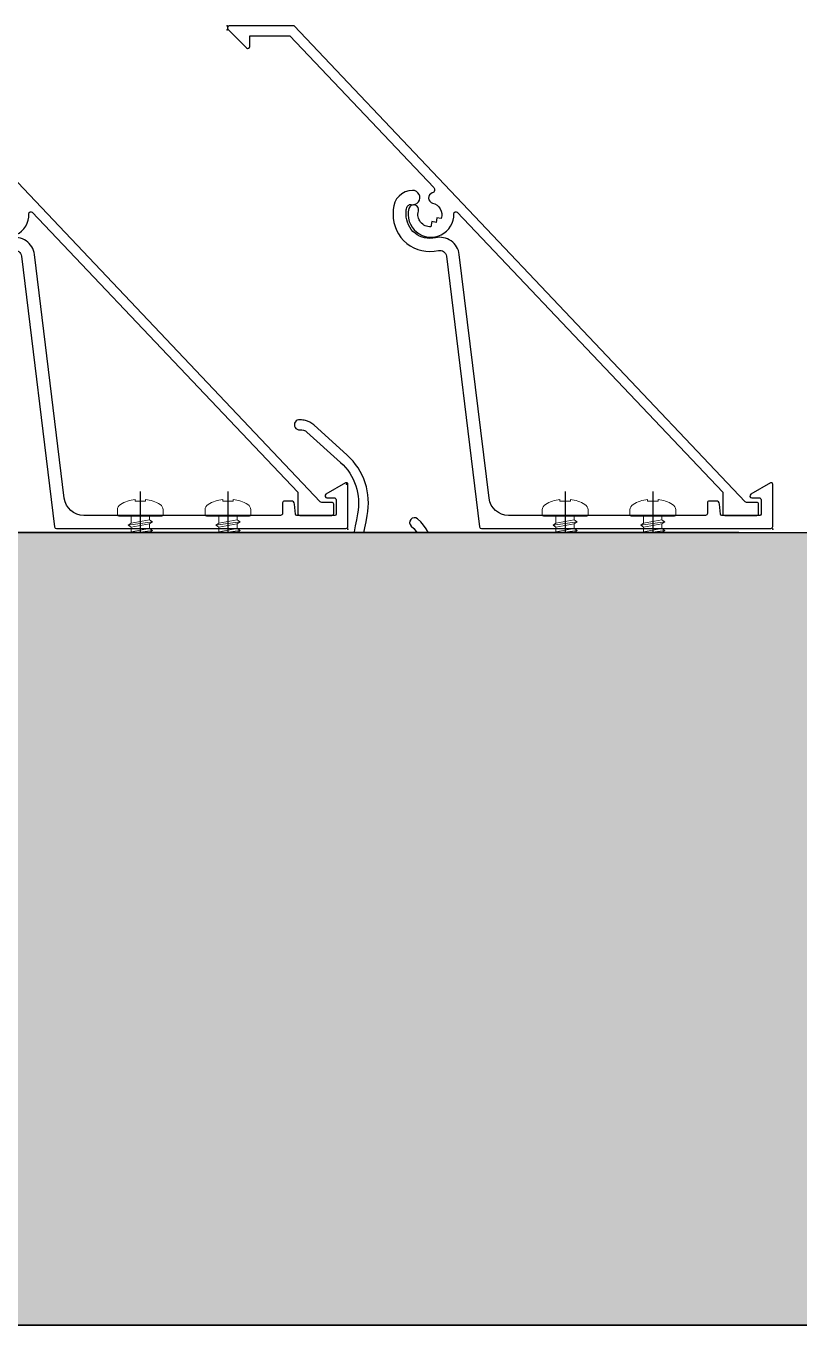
# Model space of a CAD drawing. Header units: millimetres. Extents: x 2519235 to 7246330, y 25937 to 201821.
# Drawn here: x 2751769.9 to 2751888.2, y 118708.9 to 118907.7 of the extents above; entities that cross this region are included whole.
import ezdxf
from ezdxf.enums import TextEntityAlignment as Align

# ---------------------------------------------------------------- set-up
doc = ezdxf.new("R2010")
doc.units = ezdxf.units.MM
doc.set_wipeout_variables(frame=1)
doc.linetypes.add('CENTER', pattern=[50.800000000000004, 31.75, -6.35, 6.35, -6.35])
doc.linetypes.add('TA_GL_005.00000', pattern=[13.75, 5, -1.25, 1.25, -1.25, 5])
for name, color, linetype in [('000 - 0_SYM_DWG_GRID-BUBBLE_MAIN_COLOR_1', 7, 'Continuous'), ('000 - 0_SYM_DWG_GRIDLINE_MAIN_COLOR_251', 7, 'Continuous'), ('010 - ASPG_ACCESSORIES_MAIN_COLOR_1', 7, 'Continuous'), ('010 - ASPG_EXTR_DEF_SUB', 7, 'Continuous'), ('010 - ASPG_EXTR_MAIN_COLOR_2', 7, 'Continuous'), ('010 - ASPG_FASTERN_DEF_SUB', 7, 'Continuous'), ('010 - ASPG_FLASHING_HATCH_', 7, 'Continuous'), ('010 - ASPG_FLASHING_MAIN_COLOR_2', 7, 'Continuous'), ('010 - ASPG_FLASHING_MAIN_COLOR_4', 7, 'Continuous'), ('010 - ASPG_FLASHING_WIPEOUT_', 7, 'Continuous'), ('010 - ASPG_FRAMING_CUT_COLOR_4', 7, 'Continuous'), ('010 - ASPG_FRAMING_DEF_SUB', 7, 'Continuous'), ('010 - ASPG_FRAMING_HATCH_', 7, 'Continuous'), ('010 - ASPG_FRAMING_MAIN_COLOR_2', 7, 'Continuous'), ('010 - ASPG_FRAMING_SUB_COLOR_2', 7, 'Continuous'), ('010 - ASPG_FRAMING_WIPEOUT_', 7, 'Continuous'), ('BOLT & SCREW', 7, 'Continuous'), ('Center Line', 7, 'CENTER'), ('Xref-PLAN-106.940$0$_PP-Dim', 7, 'Continuous')]:
    doc.layers.add(name, color=color, linetype=linetype)
doc.layers.add('12-GRID', color=7, linetype='CENTER', lineweight=13)
doc.layers.add('SCREW', color=7, linetype='Continuous', lineweight=5)
doc.styles.add('Arial', font='arial.ttf', dxfattribs={"height": 299.9999999999997})
doc.styles.add('TA', font='', dxfattribs={"height": 4.5})
doc.styles.get('TA').set_extended_font_data('Cordia New')
pattern_1 = [(270, (1257419.243240032, -520041.6224064054), (0.6549599250656583, -1.134423872092541), [0.7562825813950264, -1.512565162790053]), (29.99999999999978, (1257419.243240032, -520041.6224064054), (0.6549599293588203, 1.134423869613882), [0.7562825813950259, -1.512565162790052]), (329.9999999999998, (1257419.243240032, -520041.6224064054), (1.309919854424478, -2.478657937293614e-09), [-1.512565162790051, 0.7562825813950254])]
pattern_2 = [(314.9999999999999, (1257419.492862033, -520021.6224064054), (1.336931354494228, 1.336931354494224), []), (44.99999999999984, (1257419.492862033, -520021.6224064054), (-1.336931354494223, 1.336931354494228), [])]
pattern_3 = [(270, (1257419.442484036, -520043.9224064054), (0.6549599250656583, -1.134423872092541), [0.7562825813950264, -1.512565162790053]), (29.99999999999978, (1257419.442484036, -520043.9224064054), (0.6549599293588203, 1.134423869613882), [0.7562825813950259, -1.512565162790052]), (329.9999999999998, (1257419.442484036, -520043.9224064054), (1.309919854424478, -2.478657937293614e-09), [-1.512565162790051, 0.7562825813950254])]
pattern_4 = [(314.9999999999999, (1257419.192862035, -520023.9224064054), (1.336931354494228, 1.336931354494224), []), (44.99999999999984, (1257419.192862035, -520023.9224064054), (-1.336931354494223, 1.336931354494228), [])]

# ---------------------------------------------------------------- blocks, each defined once
blk = doc.blocks.new('Xref-PLAN-106.940')
at = {"layer": 'Xref-PLAN-106.940$0$_PP-Dim', "color": 7}
for p, q in [((148619.3374636862, 23258.39665348398), (153169.1805612047, 23258.39665348398)), ((148619.3374636862, 22958.39665348398), (153169.1805612047, 22958.39665348398))]:
    blk.add_line(p, q, dxfattribs=at)
blk = doc.blocks.new('*U1098')
at = {"layer": '000 - 0_SYM_DWG_GRIDLINE_MAIN_COLOR_251', "color": 7, "linetype": 'ByBlock', "ltscale": 5}
blk.add_line((1.99999999999271, 0), (-865.9999999999948, 1.209458072101898e-13), dxfattribs=at)
at = {"color": 7, "style": 'TA', "flags": 1}
blk.add_attdef('LOCATION', (5.999999999999999, -6.000000000000001), '', height=4.5, rotation=270, dxfattribs=at)
at = {"layer": '000 - 0_SYM_DWG_GRID-BUBBLE_MAIN_COLOR_1', "color": 7, "style": 'Arial'}
blk.add_attdef('GRID-HEAD', text='', height=4, rotation=179.9999999999665, dxfattribs=at).set_placement((21.99999998541249, 0), align=Align.MIDDLE_CENTER)
blk = doc.blocks.new('W-1-PP17-ENT1_REV02_20260415-161303_PP17_ENT1_MAIN_DIMS_PL')
at = {"layer": '000 - 0_SYM_DWG_GRIDLINE_MAIN_COLOR_251', "color": 7, "linetype": 'TA_GL_005.00000', "xscale": 50, "yscale": 50, "zscale": 50, "rotation": 180}
blk.add_blockref('*U1098', (-18300, -2.91038304567337e-11), dxfattribs=at)
blk = doc.blocks.new('A$C6d15e31b')
at = {"color": 7}
for name, p in [('W-1-PP17-ENT1_REV02_20260415-161303_PP17_ENT1_MAIN_DIMS_PL', (0, 0)), ('Xref-PLAN-106.940', (-135619.3374636862, -23258.39544955263))]:
    blk.add_blockref(name, p, dxfattribs=at)
blk = doc.blocks.new('*U2949')
at = {"layer": '010 - ASPG_FRAMING_HATCH_', "transparency": 33554585}
h = blk.add_hatch(dxfattribs=at)
h.set_pattern_fill('ANSI32', scale=0.25)
h.set_pattern_definition([(45, (0, 0), (-1.683798022700467, 1.683798022700467), []), (45, (1.1225325, 0), (-1.683798022700467, 1.683798022700467), [])])
edge = h.paths.add_edge_path()
edge.add_line((2.000000000009768, -50.0000000001819), (2.000000000009536, -75.00000000027285))
edge.add_line((2.000000000009536, -75.00000000027285), (-1.376676550535194e-14, -75.00000000027285))
edge.add_line((-1.377727649045784e-14, -75.00000000027285), (2.183725214694612e-13, -49.00000000020555))
edge.add_arc((0.9999999999907824, -49.00000000021976), 0.999999999990564, 89.99999999918577, 179.9999999991858, ccw=False)
edge.add_line((1.000000000004993, -48.00000000022919), (62.99999999987471, -48.00000000022955))
edge.add_arc((62.99999999988892, -47.00000000023898), 0.999999999990564, 269.9999999991858, 359.9999999991858)
edge.add_line((63.99999999987948, -47.00000000025319), (63.99999999987995, 47.00000000025248))
edge.add_arc((62.99999999988939, 47.00000000023827), 0.999999999990564, 8.142219984623432e-10, 90.00000000081424)
edge.add_line((62.99999999987518, 48.00000000022884), (1.000000000005464, 48.00000000022919))
edge.add_arc((0.9999999999912551, 49.00000000021976), 0.999999999990564, 180.0000000008142, 270.0000000008142, ccw=False)
edge.add_line((6.91122180303467e-13, 49.00000000020555), (9.232719782633861e-13, 75.00000000027285))
edge.add_line((9.232719782633861e-13, 75.00000000027285), (2.000000000010473, 75.00000000027285))
edge.add_line((2.000000000010473, 75.00000000027285), (2.000000000010241, 50.0000000001819))
edge.add_line((2.000000000010241, 50.0000000001819), (140.9999999998781, 50.00000000018107))
edge.add_line((140.9999999998781, 50.00000000018107), (140.9999999998781, 41.00000000016652))
edge.add_arc((139.9999999998876, 41.00000000018073), 0.999999999990564, 269.9999999991858, 359.9999999991858, ccw=False)
edge.add_line((139.9999999998734, 40.00000000019017), (131.999999999892, 40.00000000019029))
edge.add_arc((131.9999999998778, 41.00000000018085), 0.999999999990564, 180.0000000008142, 270.0000000008142, ccw=False)
edge.add_line((130.9999999998872, 41.00000000016664), (130.9999999998872, 47.00000000025214))
edge.add_arc((129.9999999998967, 47.00000000023793), 0.999999999990564, 8.142219984623432e-10, 90.00000000081424)
edge.add_line((129.9999999998824, 48.00000000022849), (66.99999999989429, 48.00000000022884))
edge.add_arc((66.99999999988007, 47.00000000023827), 0.999999999990564, 89.99999999918577, 179.9999999991858)
edge.add_line((65.99999999988951, 47.00000000025248), (65.99999999988903, -47.00000000025319))
edge.add_arc((66.99999999987959, -47.00000000023898), 0.999999999990564, 180.0000000008142, 270.0000000008142)
edge.add_line((66.9999999998938, -48.00000000022955), (129.9999999998819, -48.0000000002299))
edge.add_arc((129.9999999998961, -47.00000000023933), 0.999999999990564, 269.9999999991858, 359.9999999991858)
edge.add_line((130.9999999998867, -47.00000000025354), (130.9999999998868, -41.00000000357866))
edge.add_arc((131.9999999998773, -41.00000000359287), 0.999999999990564, 89.99999999918577, 179.9999999991858, ccw=False)
edge.add_line((131.9999999998915, -40.0000000036023), (139.9999999998729, -40.00000000360242))
edge.add_arc((139.9999999998871, -41.00000000359299), 0.999999999990564, 8.14225131762214e-10, 90.00000000081423, ccw=False)
edge.add_line((140.9999999998777, -41.00000000357878), (140.9999999998776, -50.00000000632181))
edge.add_line((140.9999999998776, -50.00000000632181), (2.000000000009777, -50.0000000001819))
h.paths.add_polyline_path([(138.9999999998686, 48.00000000022837), (138.9999999998686, 42.00000000355348), (132.9999999998968, 42.0000000035536), (132.9999999998968, 48.00000000022849)], flags=16)
h.paths.add_polyline_path([(138.999999999868, -48.00000000023002), (138.9999999998681, -42.00000000355513), (132.9999999998963, -42.00000000355501), (132.9999999998962, -48.00000000023001)], flags=16)
at = {"layer": '010 - ASPG_FRAMING_HATCH_'}
h = blk.add_hatch(dxfattribs=at)
h.set_pattern_fill('ANSI37', scale=0.5954980955866349, angle=-90.00000000000001)
h.set_pattern_definition(pattern_2)
edge = h.paths.add_edge_path()
edge.add_ellipse((57.77220869647454, 55.00000000111321), major_axis=(-3.509070088518285e-14, -4.999999999272404), ratio=0.6444816938462435, start_angle=0, end_angle=180)
edge.add_line((57.77220869647455, 60.00000000018189), (61.99999999977764, 60.00000000018189))
edge.add_arc((61.99999999977037, 60.30000000023573), 0.3000000000538421, -89.99999999861039, -1.389609784768862e-09)
edge.add_line((62.29999999982421, 60.30000000022845), (62.29999999982421, 61.00000000018188))
edge.add_line((62.29999999982421, 61.00000000018188), (61.79999999982421, 61.50000000041472))
edge.add_line((61.79999999982421, 61.50000000041472), (62.29999999982421, 62.00000000018188))
edge.add_line((62.29999999982421, 62.00000000018188), (61.79999999982421, 62.50000000041472))
edge.add_line((61.79999999982421, 62.50000000041472), (62.29999999982421, 63.00000000018188))
edge.add_line((62.29999999982421, 63.00000000018188), (61.79999999982421, 63.50000000018188))
edge.add_line((61.79999999982421, 63.50000000018188), (62.29999999982421, 64.00000000018188))
edge.add_line((62.29999999982421, 64.00000000018188), (62.29999999982421, 65.00000000018188))
edge.add_line((62.29999999982421, 65.00000000018188), (63.29999999970779, 65.00000000018188))
edge.add_line((63.29999999970779, 65.00000000018188), (63.79999999970779, 65.50000000018188))
edge.add_line((63.79999999970779, 65.50000000018188), (64.2999999997078, 65.00000000018188))
edge.add_line((64.2999999997078, 65.00000000018188), (64.7999999997078, 65.50000000018188))
edge.add_line((64.7999999997078, 65.50000000018188), (65.2999999997078, 65.00000000018188))
edge.add_line((65.2999999997078, 65.00000000018188), (65.7999999997078, 65.50000000018188))
edge.add_line((65.7999999997078, 65.50000000018188), (66.29999999982421, 65.00000000018188))
edge.add_line((66.29999999982421, 65.00000000018188), (66.99999999977764, 65.00000000018188))
edge.add_arc((66.99999999974126, 65.30000000014842), 0.2999999999665306, -89.99999999305199, 1.528565674358258e-08)
edge.add_line((67.2999999997078, 65.30000000022845), (67.30017822586116, 60.00000000018188))
edge.add_arc((77.20009572393145, 55.00000000088038), 11.09091368921486, 153.2037265686182, 206.7962734313818)
edge.add_line((67.30017822586116, 50.00000000157887), (57.77220869647455, 50.00000000157887))
h = blk.add_hatch(dxfattribs=at)
h.set_pattern_fill('ANSI37', scale=0.5954980955866349, angle=-90.00000000000001)
h.set_pattern_definition(pattern_4)
edge = h.paths.add_edge_path()
edge.add_ellipse((11.52796953010241, 55.00000000111323), major_axis=(-3.510345640540481e-14, -4.999999999272404), ratio=0.6444816938462435, start_angle=180, end_angle=360, ccw=False)
edge.add_line((11.52796953010241, 60.00000000018191), (2.00000000074399, 60.00000000018191))
edge.add_arc((-7.899917497165894, 55.00000000111323), 11.09091368915029, -26.79627343179601, 26.796273430967574, ccw=False)
edge.add_line((2.000000000715794, 50.00000000157889), (11.52796953007421, 50.00000000157889))
h = blk.add_hatch(dxfattribs=at)
h.set_pattern_fill('HONEY', scale=0.238199238234654, angle=-90.00000000000001)
h.set_pattern_definition(pattern_3)
edge = h.paths.add_edge_path()
edge.add_ellipse((11.7775915319535, 55.00000000111977), major_axis=(-3.509070088518285e-14, -4.999999999272404), ratio=0.6444816938462435, start_angle=0, end_angle=360, ccw=False)
h = blk.add_hatch(dxfattribs=at)
h.set_pattern_fill('HONEY', scale=0.238199238234654, angle=-90.00000000000001)
h.set_pattern_definition(pattern_1)
edge = h.paths.add_edge_path()
edge.add_ellipse((57.52258669462346, 55.00000000111321), major_axis=(-3.509070088518285e-14, -4.999999999272404), ratio=0.6444816938462435, start_angle=0, end_angle=360)
h = blk.add_hatch(dxfattribs=at)
h.set_pattern_fill('ANSI37', scale=0.5954980955866349, angle=-90.00000000000001)
h.set_pattern_definition(pattern_4)
edge = h.paths.add_edge_path()
edge.add_ellipse((11.52796953010241, -55.00000000111394), major_axis=(-3.510345640540481e-14, 4.999999999272404), ratio=0.6444816938462435, start_angle=0, end_angle=180)
edge.add_line((11.52796953010241, -60.00000000018262), (2.00000000074399, -60.00000000018262))
edge.add_arc((-7.899917497165894, -55.00000000111394), 11.09091368915029, 333.2037265690324, 386.796273431796)
edge.add_line((2.000000000715794, -50.0000000015796), (11.52796953007421, -50.0000000015796))
h = blk.add_hatch(dxfattribs=at)
h.set_pattern_fill('HONEY', scale=0.238199238234654, angle=-90.00000000000001)
h.set_pattern_definition(pattern_3)
edge = h.paths.add_edge_path()
edge.add_ellipse((11.7775915319535, -55.00000000112048), major_axis=(-3.509070088518285e-14, 4.999999999272404), ratio=0.6444816938462435, start_angle=0, end_angle=360)
h = blk.add_hatch(dxfattribs=at)
h.set_pattern_fill('HONEY', scale=0.238199238234654, angle=-90.00000000000001)
h.set_pattern_definition(pattern_1)
edge = h.paths.add_edge_path()
edge.add_ellipse((57.52258669462346, -55.00000000111392), major_axis=(-3.509070088518285e-14, 4.999999999272404), ratio=0.6444816938462435, start_angle=0, end_angle=360, ccw=False)
h = blk.add_hatch(dxfattribs=at)
h.set_pattern_fill('ANSI37', scale=0.5954980955866349, angle=-90.00000000000001)
h.set_pattern_definition(pattern_2)
edge = h.paths.add_edge_path()
edge.add_ellipse((57.77220869647454, -55.00000000111392), major_axis=(-3.509070088518285e-14, 4.999999999272404), ratio=0.6444816938462435, start_angle=180, end_angle=360, ccw=False)
edge.add_line((57.77220869647455, -60.0000000001826), (61.99999999977764, -60.0000000001826))
edge.add_arc((61.99999999977037, -60.30000000023644), 0.3000000000538421, 360.0000000013896, 449.9999999986104, ccw=False)
edge.add_line((62.29999999982421, -60.30000000022916), (62.29999999982421, -61.0000000001826))
edge.add_line((62.29999999982421, -61.0000000001826), (61.79999999982421, -61.50000000041543))
edge.add_line((61.79999999982421, -61.50000000041543), (62.29999999982421, -62.0000000001826))
edge.add_line((62.29999999982421, -62.0000000001826), (61.79999999982421, -62.50000000041543))
edge.add_line((61.79999999982421, -62.50000000041543), (62.29999999982421, -63.0000000001826))
edge.add_line((62.29999999982421, -63.0000000001826), (61.79999999982421, -63.5000000001826))
edge.add_line((61.79999999982421, -63.5000000001826), (62.29999999982421, -64.0000000001826))
edge.add_line((62.29999999982421, -64.0000000001826), (62.29999999982421, -65.0000000001826))
edge.add_line((62.29999999982421, -65.0000000001826), (63.29999999970779, -65.0000000001826))
edge.add_line((63.29999999970779, -65.0000000001826), (63.79999999970779, -65.5000000001826))
edge.add_line((63.79999999970779, -65.5000000001826), (64.2999999997078, -65.0000000001826))
edge.add_line((64.2999999997078, -65.0000000001826), (64.7999999997078, -65.5000000001826))
edge.add_line((64.7999999997078, -65.5000000001826), (65.2999999997078, -65.0000000001826))
edge.add_line((65.2999999997078, -65.0000000001826), (65.7999999997078, -65.5000000001826))
edge.add_line((65.7999999997078, -65.5000000001826), (66.29999999982421, -65.0000000001826))
edge.add_line((66.29999999982421, -65.0000000001826), (66.99999999977764, -65.0000000001826))
edge.add_arc((66.99999999974126, -65.30000000014913), 0.2999999999665306, 359.99999998471435, 449.999999993052, ccw=False)
edge.add_line((67.2999999997078, -65.30000000022916), (67.30017822586116, -60.0000000001826))
edge.add_arc((77.20009572393145, -55.00000000088109), 11.09091368921486, 153.2037265686182, 206.7962734313818, ccw=False)
edge.add_line((67.30017822586116, -50.00000000157958), (57.77220869647455, -50.00000000157958))
at = {"layer": '010 - ASPG_FASTERN_DEF_SUB', "color": 7}
blk.add_point((0, 0), dxfattribs=at)
at = {"layer": '010 - ASPG_FRAMING_CUT_COLOR_4', "color": 7}
blk.add_lwpolyline([(2.000000000009768, -50.0000000001819), (2.000000000009536, -75.00000000027285), (-1.377727649045784e-14, -75.00000000027285), (2.183725214694612e-13, -49.00000000020555, -0.414213562373095), (1.000000000004993, -48.00000000022919), (62.99999999987471, -48.00000000022955, 0.414213562373095), (63.99999999987948, -47.00000000025319), (63.99999999987995, 47.00000000025248, 0.414213562373095), (62.99999999987518, 48.00000000022884), (1.000000000005466, 48.00000000022919, -0.414213562373095), (6.91122180303467e-13, 49.00000000020555), (9.232719782633861e-13, 75.00000000027285), (2.000000000010473, 75.00000000027285), (2.000000000010241, 50.0000000001819), (140.9999999998781, 50.00000000018107), (140.9999999998781, 41.00000000016652, -0.414213562373095), (139.9999999998734, 40.00000000019017), (131.999999999892, 40.00000000019029, -0.414213562373095), (130.9999999998872, 41.00000000016664), (130.9999999998872, 47.00000000025214, 0.414213562373095), (129.9999999998824, 48.00000000022849), (66.99999999989429, 48.00000000022884, 0.414213562373095), (65.99999999988951, 47.00000000025248), (65.99999999988903, -47.00000000025319, 0.414213562373095), (66.9999999998938, -48.00000000022955), (129.9999999998819, -48.0000000002299, 0.414213562373095), (130.9999999998867, -47.00000000025354), (130.9999999998868, -41.00000000357866, -0.414213562373095), (131.9999999998915, -40.0000000036023), (139.9999999998729, -40.00000000360242, -0.414213562373095), (140.9999999998777, -41.00000000357878), (140.9999999998776, -50.00000000632181)], format="xyb", close=True, dxfattribs=at)
for points in [[(138.9999999998686, 48.00000000022837), (138.9999999998686, 42.00000000355348), (132.9999999998968, 42.0000000035536), (132.9999999998968, 48.00000000022849)], [(138.999999999868, -48.00000000023002), (138.9999999998681, -42.00000000355513), (132.9999999998963, -42.00000000355501), (132.9999999998962, -48.00000000023001)]]:
    blk.add_lwpolyline(points, close=True, dxfattribs=at)
at = {"layer": '010 - ASPG_FRAMING_DEF_SUB', "color": 7, "transparency": 33554508}
blk.add_line((136.4999999998283, 2.131628207280301e-14), (-4.500000000049795, 2.131628207280301e-14), dxfattribs=at)
at = {"layer": '010 - ASPG_FRAMING_DEF_SUB', "color": 7, "transparency": 33554457}
for points in [[(54.30017822586116, 50.00000000157887), (67.30017822586116, 50.00000000157887), (67.30017822586116, 65.50000000018188), (54.30017822586116, 65.50000000018188)], [(2.000000000715794, 50.00000000157889), (15.00000000071579, 50.00000000158543), (15.00000000071579, 60.00000000039217), (2.000000000715794, 60.00000000038563)], [(2.000000000715794, -50.0000000015796), (15.00000000071579, -50.00000000158614), (15.00000000071579, -60.00000000039288), (2.000000000715794, -60.00000000038634)], [(54.30017822586116, -50.00000000157958), (67.30017822586116, -50.00000000157958), (67.30017822586116, -65.5000000001826), (54.30017822586116, -65.5000000001826)]]:
    blk.add_lwpolyline(points, close=True, dxfattribs=at)
at = {"layer": '010 - ASPG_FRAMING_SUB_COLOR_2', "color": 7}
for points in [[(57.52258669462346, 50.00000000157888), (67.30017822586116, 50.00000000157887, -0.2381992382621886), (67.30017822586116, 60.00000000018188), (67.2999999997078, 65.30000000022845, -0.4142135624157165), (66.99999999977764, 65.00000000018188), (66.29999999982421, 65.00000000018188), (65.7999999997078, 65.50000000018188), (65.2999999997078, 65.00000000018188), (64.7999999997078, 65.50000000018188), (64.2999999997078, 65.00000000018188), (63.79999999970779, 65.50000000018188), (63.29999999970779, 65.00000000018188), (62.29999999982421, 65.00000000018188), (62.29999999982421, 64.00000000018188), (61.79999999982421, 63.50000000018188), (62.29999999982421, 63.00000000018188), (61.79999999982421, 62.50000000041472), (62.29999999982421, 62.00000000018188), (61.79999999982421, 61.50000000041472), (62.29999999982421, 61.00000000018188), (62.29999999982421, 60.30000000022845, -0.414213562358888), (61.99999999977764, 60.00000000018188), (57.52258669462346, 60.00000000018189)], [(11.77759153183708, 50.00000000158543), (2.000000000715794, 50.00000000157889, 0.2381992382621886), (2.000000000715796, 60.00000000018191), (11.77759153183708, 60.00000000018844)], [(11.77759153183708, -50.00000000158614), (2.000000000715794, -50.0000000015796, -0.2381992382621886), (2.000000000715796, -60.00000000018262), (11.77759153183708, -60.00000000018915)], [(57.52258669462346, -50.00000000157959), (67.30017822586116, -50.00000000157958, 0.2381992382621886), (67.30017822586116, -60.0000000001826), (67.2999999997078, -65.30000000022916, 0.4142135624157165), (66.99999999977764, -65.0000000001826), (66.29999999982421, -65.0000000001826), (65.7999999997078, -65.5000000001826), (65.2999999997078, -65.0000000001826), (64.7999999997078, -65.5000000001826), (64.2999999997078, -65.0000000001826), (63.79999999970779, -65.5000000001826), (63.29999999970779, -65.0000000001826), (62.29999999982421, -65.0000000001826), (62.29999999982421, -64.0000000001826), (61.79999999982421, -63.5000000001826), (62.29999999982421, -63.0000000001826), (61.79999999982421, -62.50000000041543), (62.29999999982421, -62.0000000001826), (61.79999999982421, -61.50000000041543), (62.29999999982421, -61.0000000001826), (62.29999999982421, -60.30000000022916, 0.414213562358888), (61.99999999977764, -60.0000000001826), (57.52258669462346, -60.0000000001826)]]:
    blk.add_lwpolyline(points, format="xyb", dxfattribs=at)
at = {"layer": '010 - ASPG_FRAMING_SUB_COLOR_2', "color": 7, "extrusion": (0, 0, -1)}
for centre, major_axis in [((11.7775915319535, 55.00000000111977), (-3.509070088518285e-14, -4.999999999272404)), ((57.52258669462346, -55.00000000111392), (-3.509070088518285e-14, 4.999999999272404))]:
    blk.add_ellipse(centre, major_axis=major_axis, ratio=0.6444816938462435, dxfattribs=at)
at = {"layer": '010 - ASPG_FRAMING_SUB_COLOR_2', "color": 7}
for centre, major_axis in [((57.52258669462346, 55.00000000111321), (-3.509070088518285e-14, -4.999999999272404)), ((11.7775915319535, -55.00000000112048), (-3.509070088518285e-14, 4.999999999272404))]:
    blk.add_ellipse(centre, major_axis=major_axis, ratio=0.6444816938462435, dxfattribs=at)
blk = doc.blocks.new('*U2115')
at = {"color": 7, "transparency": 33554559, "xscale": -1, "rotation": 270}
blk.add_blockref('*U2949', (0, 0), dxfattribs=at)
blk = doc.blocks.new('*U2952')
at = {"layer": '12-GRID', "color": 7, "linetype": 'CENTER'}
for p, q in [((5.684341886080801e-14, -6.200000000000029), (5.684341886080801e-14, 2.200000000000029)), ((-4.199999999999973, -2), (4.200000000000085, -2))]:
    blk.add_line(p, q, dxfattribs=at)
at = {"layer": 'BOLT & SCREW', "color": 7}
for p, q in [((-0.553537628269381, -1.771128018217196), (-1.767499999999847, -1.558125000000442)), ((-0.4577439635652332, -1.771128018217196), (-0.8837500000000146, -1.558125000000442)), ((-0.2288719817826677, -1.446462371730204), (-0.4418749999998197, -0.2325000000002947)), ((-0.2288719817826677, -1.542256036434869), (-0.4418749999998197, -1.116250000000048)), ((0.2288719817822642, -1.446462371730562), (0.4418749999996946, -0.2324999999999764)), ((0.2288719817822642, -1.542256036434869), (0.4418749999996946, -1.116250000000048)), ((0.4577439635647103, -1.771128018217196), (0.8837499999994917, -1.558125000000442)), ((0.5535376282692559, -1.771128018217196), (1.767500000000001, -1.558125000000124)), ((-0.553537628269381, -2.228871981782805), (-1.767500000000483, -2.441875000000354)), ((-0.4577439635652332, -2.228871981782805), (-0.8837500000000146, -2.441875000000354)), ((-0.2288719817826677, -2.457743963565131), (-0.4418749999998197, -2.883750000000271)), ((-0.2288719817821107, -2.553537628269438), (-0.4418749999998197, -3.767500000000023)), ((0.4418749999996946, -2.883750000000271), (0.2288719817829008, -2.457743963565131)), ((0.2288719817829008, -2.553537628269438), (0.4418749999999732, -3.767500000000023)), ((0.4577439635647103, -2.228871981782805), (0.8837500000001283, -2.441874999999877)), ((0.5535376282692559, -2.228871981782805), (1.767500000000001, -2.441874999999877))]:
    blk.add_line(p, q, dxfattribs=at)
for points in [[(-1.767500000000006, -1.558125000000442), (-0.8837500000001342, -1.558125000000442, 0.4142135623730394), (-0.4418749999998197, -1.116250000000048), (-0.4418749999998197, -0.2325000000002947), (0.4418749999996946, -0.2324999999999764), (0.4418749999996946, -1.116250000000048, 0.4142135623731505), (0.8837500000000089, -1.558125000000442), (1.76750000000012, -1.558125000000124), (1.76750000000012, -2.441874999999877), (0.8837500000000089, -2.441874999999877, 0.414213562373095), (0.4418749999996946, -2.883750000000271), (0.4418749999999732, -3.767500000000023), (-0.4418749999998197, -3.767500000000023), (-0.4418749999998197, -2.883750000000271, 0.4142135623730397), (-0.8837500000001342, -2.441875000000354), (-1.767500000000483, -2.441875000000354)], [(0.2288719817829008, -2.457743963565131, -0.414213562373095), (0.4577439635645909, -2.228871981782805), (0.5535376282692559, -2.228871981782805), (0.5535376282692559, -1.771128018217196), (0.4577439635645909, -1.771128018217196, -0.4142135623730951), (0.228871981782105, -1.542256036434869), (0.228871981782105, -1.446462371730562), (-0.2288719817826677, -1.446462371730204), (-0.2288719817826677, -1.542256036434869, -0.4142135623730951), (-0.4577439635649944, -1.771128018217196), (-0.553537628269381, -1.771128018217196), (-0.553537628269381, -2.228871981782805), (-0.4577439635649944, -2.228871981782805, -0.4142135623730951), (-0.2288719817826677, -2.457743963565131), (-0.2288719817822698, -2.553537628269438), (0.2288719817829008, -2.553537628269438)]]:
    blk.add_lwpolyline(points, format="xyb", close=True, dxfattribs=at)
blk.add_circle((5.684341886080801e-14, -2), 3.5, dxfattribs=at)
blk = doc.blocks.new('000_ASPG_TYP_FILES_20260218-010703_FRAME_EXTR_')
at = {"layer": '010 - ASPG_FRAMING_HATCH_'}
h = blk.add_hatch(dxfattribs=at)
h.set_pattern_fill('ANSI32', scale=0.1, angle=180)
h.set_pattern_definition([(225, (0, 0), (0.6735192090801866, -0.6735192090801868), []), (225, (-0.4490130000000001, 5.498823332255506e-17), (0.6735192090801866, -0.6735192090801868), [])])
edge = h.paths.add_edge_path()
edge.add_line((1.999999996740371, 15.99999999965075), (1.999999996740371, 1.999999999941792))
edge.add_line((1.999999996740371, 1.999999999941792), (39.69999999750871, 1.999999999941792))
edge.add_arc((39.69999999730499, 1.700000000040752), 0.2999999999010399, -3.891028654834372e-08, 89.99999996109239, ccw=False)
edge.add_line((39.99999999720603, 1.699999999837019), (39.99999999720603, 0.2999999996973202))
edge.add_arc((39.69999999750872, 0.2999999996973131), 0.2999999996973131, -90.00000000000142, 1.4210854715202004e-12, ccw=False)
edge.add_line((39.69999999750871, 0), (0.2999999996973202, 0))
edge.add_arc((0.2999999996973273, 0.2999999996973273), 0.2999999996973273, 180.0000000000013, 269.99999999999864, ccw=False)
edge.add_line((0, 0.2999999996973202), (0, 17.69999999989523))
edge.add_arc((0.2999999999301508, 17.70000000012806), 0.2999999999301508, 90.00000004446741, 180.0000000444674, ccw=False)
edge.add_line((0.2999999996973202, 18.00000000005821), (22.5570233851904, 18.00000000005821))
edge.add_arc((22.5570233856712, 18.50000000026317), 0.5000000002049632, 269.9999999449049, 380.2095453190142)
edge.add_arc((26.1699999981368, 19.82999999686102), 3.349999998908497, 182.0637942974167, 200.2095453254992, ccw=False)
edge.add_arc((23.58168000320438, 19.73672835517209), 0.7599999998138507, 2.0637943418387863, 182.0637943418388, ccw=False)
edge.add_arc((26.16999999910358, 19.82999999939922), 1.830000000338361, 182.0637943388468, 447.9362056470717)
edge.add_arc((26.263271644013, 22.41831999551505), 0.7600000000549151, 87.93620564125177, 267.9362056412518, ccw=False)
edge.add_arc((26.16999999863267, 19.8300000075356), 3.349999992334041, 69.79045460402187, 87.9362056313708, ccw=False)
edge.add_arc((27.49999999788272, 23.44297661244421), 0.5000000006038865, 249.7904545688332, 359.9999999442181)
edge.add_line((27.9999999984866, 23.44297661195742), (27.9999999984866, 26.67999999993481))
edge.add_line((27.9999999984866, 26.67999999993481), (28.49999999674037, 27.17999999958556))
edge.add_line((28.49999999674037, 27.17999999958556), (27.9999999984866, 27.67999999970198))
edge.add_line((27.9999999984866, 27.67999999970198), (27.9999999984866, 38.61999999982072))
edge.add_line((27.9999999984866, 38.61999999982072), (28.49999999674037, 39.11999999993714))
edge.add_line((28.49999999674037, 39.11999999993714), (27.9999999984866, 39.62000000005355))
edge.add_line((27.9999999984866, 39.62000000005355), (27.9999999984866, 42.85702338756528))
edge.add_arc((27.49999999787862, 42.85702338707262), 0.5000000006079759, 5.645408219420843e-08, 110.2095454304945)
edge.add_arc((26.16999999884449, 46.46999999186602), 3.349999992147246, 272.0637943651193, 290.20954539329375, ccw=False)
edge.add_arc((26.263271644013, 43.88168000403675), 0.7600000000258301, 92.06379435882718, 272.0637943588272, ccw=False)
edge.add_arc((26.16999999910502, 46.47000000012492), 1.830000000339747, 272.0637943528818, 537.9362056611998)
edge.add_arc((23.58168000320438, 46.56327164435061), 0.7599999998138507, 177.9362056581612, 357.9362056581612, ccw=False)
edge.add_arc((26.16999999825318, 46.47000000263876), 3.349999999025627, 159.7904546748206, 177.9362057022633, ccw=False)
edge.add_arc((22.55702338551316, 47.7999999994954), 0.500000000434755, 339.790454661877, 450.0000000369852)
edge.add_line((22.5570233851904, 48.29999999993015), (0.2999999996973202, 48.29999999993015))
edge.add_arc((0.2999999996973095, 48.59999999962746), 0.2999999996973131, 179.9999999999987, 270.00000000000205, ccw=False)
edge.add_line((0, 48.59999999962747), (0, 59.99999999994179))
edge.add_arc((0.2999999996973202, 59.99999999994179), 0.2999999996973202, 90, 180, ccw=False)
edge.add_line((0.2999999996973202, 60.29999999963911), (4.999999997438863, 60.29999999963911))
edge.add_line((4.999999997438863, 60.29999999963911), (4.999999997438863, 64.99999999959255))
edge.add_arc((5.299999997369017, 64.99999999982538), 0.2999999999301544, 90.0000000444681, 180.0000000444674, ccw=False)
edge.add_line((5.299999997136183, 65.29999999975553), (29.99999999883585, 65.29999999975553))
edge.add_line((29.99999999883585, 65.29999999975553), (29.99999999883585, 63.59999999997672))
edge.add_arc((29.69999999890567, 63.59999999974391), 0.2999999999301721, -89.99999995552861, 4.4463320136856055e-08, ccw=False)
edge.add_line((29.69999999913853, 63.29999999981374), (7.299999997485429, 63.29999999981374))
edge.add_arc((7.29999999771826, 62.99999999988358), 0.2999999999301508, 90.00000004446738, 180.0000000444674)
edge.add_line((6.999999997788109, 62.99999999965075), (6.999999997788109, 58.29999999969732))
edge.add_line((6.999999997788109, 58.29999999969732), (2.300000000162981, 58.29999999969732))
edge.add_arc((2.299999998300336, 57.99999999813735), 0.3000000015599653, 89.99999964426098, 179.999999644261)
edge.add_line((1.999999996740371, 58), (1.999999996740371, 50.60000000003492))
edge.add_arc((2.299999998533172, 50.60000000166475), 0.3000000017928013, 180.000000311273, 270.0000003112706)
edge.add_line((2.300000000162981, 50.29999999987194), (29.69999999913853, 50.29999999987194))
edge.add_arc((29.6999999989348, 49.9999999999709), 0.299999999901047, -3.890897914970992e-08, 89.99999996109108, ccw=False)
edge.add_line((29.99999999883585, 49.99999999976717), (29.99999999883585, 26.67999999993481))
edge.add_line((29.99999999883585, 26.67999999993481), (29.99999999883585, 16.29999999981374))
edge.add_arc((29.6999999989057, 16.2999999995809), 0.2999999999301508, -89.99999995553259, 4.446741286301403e-08, ccw=False)
edge.add_line((29.69999999913853, 15.99999999965075), (1.999999996740371, 15.99999999965075))
at = {"layer": '010 - ASPG_FRAMING_CUT_COLOR_4', "color": 7}
blk.add_lwpolyline([(1.999999996740371, 15.99999999965075), (1.999999996740371, 1.999999999941792), (39.69999999750871, 1.999999999941792, -0.4142135623731089), (39.99999999720603, 1.699999999837019), (39.99999999720603, 0.2999999996973202, -0.4142135623731089), (39.69999999750871, 0), (0.2999999996973202, 0, -0.4142135623730811), (0, 0.2999999996973202), (0, 17.69999999989523, -0.4142135623730951), (0.2999999996973202, 18.00000000005821), (22.5570233851904, 18.00000000005821, 0.5217296884731124), (23.02624112786725, 18.67272727261297, -0.07934163687482358), (22.82217297761235, 19.70935906958766, -1), (24.34118702879641, 19.76409764075652, 2.296345716993233), (26.23590235819574, 21.65881296969019, -1), (26.29064092983026, 23.17782702133991, -0.0793416368716021), (27.32727272447664, 22.9737588702119, 0.5217296884801942), (27.9999999984866, 23.44297661195742), (27.9999999984866, 26.67999999993481), (28.49999999674037, 27.17999999958556), (27.9999999984866, 27.67999999970198), (27.9999999984866, 38.61999999982072), (28.49999999674037, 39.11999999993714), (27.9999999984866, 39.62000000005355), (27.9999999984866, 42.85702338756528, 0.5217296884727316), (27.32727272447664, 43.3262411293108, -0.07934163687522733), (26.29064092983026, 43.122172978241, -1), (26.23590235819574, 44.64118702983251, 2.296345716995783), (24.34118702879641, 46.53590235876618, -1), (22.82217297761235, 46.59064092993503, -0.07934163687201433), (23.02624112786725, 47.62727272690972, 0.5217296884786579), (22.5570233851904, 48.29999999993015), (0.2999999996973202, 48.29999999993015, -0.4142135623731158), (0, 48.59999999962747), (0, 59.99999999994179, -0.414213562373095), (0.2999999996973202, 60.29999999963911), (4.999999997438863, 60.29999999963911), (4.999999997438863, 64.99999999959255, -0.4142135623730879), (5.299999997136183, 65.29999999975553), (29.99999999883585, 65.29999999975553), (29.99999999883585, 63.59999999997672, -0.4142135623730533), (29.69999999913853, 63.29999999981374), (7.299999997485429, 63.29999999981374, 0.4142135623730949), (6.999999997788109, 62.99999999965075), (6.999999997788109, 58.29999999969732), (2.300000000162981, 58.29999999969732, 0.4142135623730948), (1.999999996740371, 58), (1.999999996740371, 50.60000000003492, 0.4142135623730845), (2.300000000162981, 50.29999999987194), (29.69999999913853, 50.29999999987194, -0.4142135623730951), (29.99999999883585, 49.99999999976717), (29.99999999883585, 26.67999999993481), (29.99999999883585, 16.29999999981374, -0.4142135623730951), (29.69999999913853, 15.99999999965075)], format="xyb", close=True, dxfattribs=at)
at = {"color": 7}
for p in [(26.16999999736436, 48.46999999973923), (26.16999999736436, 21.82999999966705)]:
    blk.add_blockref('*U2952', p, dxfattribs=at)
blk = doc.blocks.new('PZG35-9D5')
at = {"layer": 'Center Line', "color": 7}
blk.add_line((1.4210854715202e-14, 3.733653355866409), (1.4210854715202e-14, -10.53404386090006), dxfattribs=at)
at = {"layer": 'SCREW', "color": 7}
for p, q in [((-1.399999999999963, 2.842170943040401e-14), (-1.399999999999963, -1.090192378864657)), ((1.399999999999991, 0), (1.399999999999991, -0.5901923788647139)), ((-1.850000000000009, -1.399999999999977), (1.850000000000037, -0.8999999999999773)), ((-1.850000000000009, -1.399999999999977), (-1.399999999999963, -1.090192378864685)), ((-1.850000000000009, -1.399999999999977), (-1.399999999999963, -1.709807621135297)), ((-1.399999999999963, -1.090192378864685), (1.399999999999991, -0.5901923788646855)), ((-1.399999999999963, -1.709807621135297), (1.399999999999991, -1.209807621135297)), ((-1.399999999999963, -1.709807621135269), (-1.399999999999963, -2.390192378864697)), ((-1.399999999999963, -2.390192378864697), (1.399999999999991, -1.890192378864697)), ((1.850000000000037, -0.8999999999999773), (1.399999999999991, -0.5901923788646855)), ((1.850000000000037, -0.8999999999999773), (1.399999999999991, -1.209807621135297)), ((1.399999999999991, -1.209807621135269), (1.399999999999991, -1.890192378864725)), ((1.850000000000037, -2.199999999999989), (1.399999999999991, -1.890192378864697)), ((-1.850000000000009, -2.699999999999989), (1.850000000000037, -2.199999999999989)), ((-1.850000000000009, -2.699999999999989), (-1.399999999999963, -2.390192378864697)), ((-1.850000000000009, -2.699999999999989), (-1.399999999999963, -3.009807621135309)), ((-1.850000000000009, -4), (-1.399999999999963, -3.690192378864708)), ((-1.850000000000009, -4), (-0.9911470940920566, -3.883938796498938)), ((-1.399999999999963, -3.009807621135309), (1.399999999999991, -2.509807621135309)), ((-1.399999999999963, -3.009807621135309), (-1.399999999999963, -3.690192378864708)), ((-1.399999999999963, -3.690192378864708), (-0.8446989986695002, -3.591031485769975)), ((0.5619885887190463, -3.339837273736322), (1.399999999999991, -3.190192378864708)), ((0.7141825614195483, -3.653488843051434), (1.850000000000037, -3.5)), ((0.7141825614195483, -3.932275020881832), (1.399999999999991, -3.80980762113532)), ((1.850000000000037, -2.199999999999989), (1.399999999999991, -2.509807621135309)), ((1.399999999999991, -2.50980762113528), (1.399999999999991, -3.190192378864708)), ((1.850000000000037, -3.5), (1.399999999999991, -3.190192378864708)), ((1.850000000000037, -3.5), (1.399999999999991, -3.80980762113532)), ((1.399999999999991, -3.809807621135349), (1.399999999999991, -4.490192378864691)), ((-1.850000000000009, -4), (-1.399999999999963, -4.30980762113532)), ((-1.399999999999963, -4.30980762113532), (-1.184865735341859, -4.271390788160659)), ((-1.399999999999963, -4.309807621135349), (-1.399999999999963, -8.099999999999966)), ((0.7141825614195483, -4.612659778611231), (1.399999999999991, -4.49019237886472)), ((0.7141825614195483, -4.953488843051389), (1.850000000000037, -4.800000000000011)), ((0.7141825614195483, -5.232275020881843), (1.399999999999991, -5.109807621135332)), ((1.850000000000037, -4.800000000000011), (1.399999999999991, -4.49019237886472)), ((1.850000000000037, -4.800000000000011), (1.399999999999991, -5.109807621135332)), ((1.399999999999991, -5.109807621135332), (1.399999999999991, -8.099999999999966)), ((1.4210854715202e-14, -9.5), (-1.399999999999963, -8.099999999999966)), ((1.4210854715202e-14, -9.5), (1.399999999999991, -8.099999999999966))]:
    blk.add_line(p, q, dxfattribs=at)
blk.add_lwpolyline([(1.4210854715202e-14, -9.5), (0.7141825614195483, -5.232275020881843), (0.7141825614195483, -3.600899293750615, 0.4176573264866609), (0.4106596181599826, -3.300919979679151, 0.1081021898226624), (-0.8446989986694433, -3.591031485769975), (-1.399999999999991, -4.701675652739141)], format="xyb", dxfattribs=at)
blk = doc.blocks.new('*U2951')
at = {"layer": 'SCREW', "color": 7}
blk.add_lwpolyline([(3.026373332565058, 1.780836269555209, 0.09905967801670053), (0.7999999999999687, 2.546427498927414), (0.7999999999999687, 2.274284095813357), (-0.800000000000054, 2.274284095813357), (-0.800000000000054, 2.546427498927414, 0.09905967801670058), (-3.026373332565143, 1.780836269555209, 0.2665876613401604), (-3.500000000000043, 0.9556546004010897), (-3.500000000000043, 0.1999999999999886, 0.4142135623730938), (-3.300000000000054, 0), (3.299999999999997, 0, 0.4142135623731049), (3.499999999999986, 0.1999999999999886), (3.499999999999957, 0.9556546004010897, 0.2665876613401604)], format="xyb", close=True, dxfattribs=at)
blk.add_blockref('PZG35-9D5', (-1.4210854715202e-14, 0), dxfattribs=at)
blk = doc.blocks.new('*U2950')
at = {"color": 7}
blk.add_point((0, 0), dxfattribs=at)
at = {"layer": '010 - ASPG_ACCESSORIES_MAIN_COLOR_1', "color": 7}
blk.add_lwpolyline([(-39.69999999902211, -0.5999999995172398, 0.4142135623731156), (-39.99999999883585, -0.8999999995638059), (-39.99999999883585, -7.366962144914214, 0.5773502691897371), (-39.65044321701862, -7.568778847059366), (-36.64260295056738, -5.832201459393036, 0.7673269879794871), (-36.78520590183325, -5.299999999645297), (-37.89999999874271, -5.299999999645297, -0.4142135623735732), (-38.19999999902211, -4.999999999656938), (-38.19999999902211, -2.799999999587089, -0.4142135623730951), (-37.99999999883585, -2.59999999951724), (-32.18326623388566, -2.59999999951724, -0.3888787318530097), (-31.98402729420923, -2.782568851142787), (-31.8474567013327, -4.343577870872468, 0.3888787318530089), (-31.34935935237445, -4.799999999528882), (-30.29999999911524, -4.799999999528882, 0.4142135623732408), (-29.99999999883585, -4.499999999540523), (-29.99999999883585, -2.899999999505599, -0.4142135623731785), (-29.69999999902211, -2.59999999951724), (0.4107479506637901, -2.59999999951724, -0.3789692262628873), (3.38851808081381, -5.235465979035143), (7.952927200356498, -42.5207682372482, 0.4465929586642906), (11.6177961837966, -45.07649022702281, -0.4898018444424612), (16.07846395508386, -48.68238816667036), (16.06490363762714, -49.36225294566866, -0.1824796859550777), (15.80227640201338, -50.01801436272836, -0.2679491924113072), (15.32539491611533, -50.16829426406803, 1.122114645179816), (15.09990952932276, -52.3421093734276, 0.4050039718497206), (18.0645059288945, -49.40213623346681), (18.07806624681689, -48.72227145435209, 0.4898054953707174), (11.15966573380865, -43.12966807454978, -0.4465970485362636), (9.938031048281118, -42.27776159492242), (4.866356541635469, -0.8481197821154633, 0.3641755342157969), (4.570876519894227, -0.5999999995172398)], format="xyb", close=True, dxfattribs=at)
at = {"layer": '010 - ASPG_EXTR_DEF_SUB', "color": 7}
for p in [(-39.99999999883585, -0.4999999995172402), (43.44495566345738, -76.89999999944341), (43.44495566345738, -77.49999999954052)]:
    blk.add_point(p, dxfattribs=at)
at = {"layer": '010 - ASPG_EXTR_MAIN_COLOR_2', "color": 7}
blk.add_lwpolyline([(11.37409105408005, -48.15170148877115), (11.47245816211216, -47.43577758665815), (12.17779493960552, -47.55667202338264), (12.29266474000178, -46.78670596401826, -0.5355375090189683), (14.1918134491425, -49.16870282323253, 0.9915718169393263), (15.66379558271728, -49.57599316951273, 1.157025413028558), (8.792231505503878, -48.77291728999153, -0.6885576205791355), (8.274611146422103, -48.98797988444021), (-17.14292736421339, -22.16859813180672), (-32.34153279638849, -6.131750148785431), (-32.34153279638849, -2.899999981694054, 0.4143115081626392), (-32.64163311407901, -2.59999999951724), (-37.54163311352022, -2.59999999951724, 0.4141156188887998), (-37.84153278893791, -2.899999981635847), (-37.84153278893791, -4.299999988411218, 0.4142135623731781), (-37.54153279098682, -4.599999986478724), (-35.98884801496752, -4.599999986478724, -0.205894629290155), (-35.77110154624097, -4.693635078269653), (33.22969053988345, -77.49999999954052), (43.14495566324331, -77.49999999954052, 0.6681786376628355), (43.35708769806661, -76.98786796536915), (40.5215537941549, -74.1523340573247, 0.6681786381757795), (40.00942175951786, -74.36446609156592), (40.00942175951786, -75.99999999802712), (33.87471885257401, -75.99999999802712), (11.86384030175395, -52.7751643466243, -0.5583539238224016), (12.08261241135187, -51.95244935475676, 0.7662751832817146), (12.03674733010121, -50.39291741001107, -0.4385828234445206), (10.70630855322815, -48.05207626283555)], format="xyb", close=True, dxfattribs=at)
at = {"layer": 'SCREW', "color": 7, "rotation": 180}
for p in [(-21.64901723782532, -2.499999999924694), (-8.237076249206439, -2.499999999924694)]:
    blk.add_blockref('*U2951', p, dxfattribs=at)
blk = doc.blocks.new('*U1100')
at = {"color": 7}
blk.add_wipeout([(1440.0000000029759, 4.000000001546596), (60.00000000297587, 3.9999999999997726), (60.00000000297587, 69.29999999999995), (1440.0000000029759, 69.30000000154678)], dxfattribs=at).dxf.layer = '010 - ASPG_FRAMING_WIPEOUT_'
at = {"layer": '010 - ASPG_FRAMING_MAIN_COLOR_2', "color": 7}
blk.add_lwpolyline([(1410.00000000414, 69.30000000154668), (90.00000000181171, 69.3), (90.00000000181171, 6), (1410.00000000414, 6.000000001546685)], close=True, dxfattribs=at)
at = {"layer": '010 - ASPG_FRAMING_SUB_COLOR_2', "color": 7}
for points in [[(1440.000000002976, 4.000000001546685), (60.00000000297587, 4), (60.00000000297587, 69.3), (1440.000000002976, 69.30000000154668)], [(60.00000000297587, 2.000000000715772), (60.00000000297587, 4), (1440.000000002976, 4.000000001546685), (1440.000000002976, 2.000000002262457)]]:
    blk.add_lwpolyline(points, close=True, dxfattribs=at)
at = {"color": 7, "rotation": 180}
for p in [(1335.000000003492, 69.3), (1400.000000003492, 69.3)]:
    blk.add_blockref('*U2950', p, dxfattribs=at)
at = {"color": 7, "transparency": 33554559, "xscale": -1, "rotation": 270}
blk.add_blockref('*U2949', (1500, 1.546684558206834e-09), dxfattribs=at)
at = {"color": 7, "xscale": -1}
blk.add_blockref('000_ASPG_TYP_FILES_20260218-010703_FRAME_EXTR_', (1440.000000002976, 4.000000001546685), dxfattribs=at)
blk = doc.blocks.new('*U1095')
at = {"layer": '010 - ASPG_EXTR_DEF_SUB', "color": 7}
blk.add_point((0, 0), dxfattribs=at)
at = {"layer": '010 - ASPG_EXTR_MAIN_COLOR_2', "color": 7}
for points in [[(49.79366642143577, 61.20460651122266, -0.1151163694662807), (46.36832412844524, 57.18072180578019, 0.822373071447778), (47.45504629053175, 56.10392398637487, 0.109184526549196), (51.14860093407333, 60.55948756891303, 0.2083234795678962)], [(49.97230913909152, 68.31671042181551, 0.1451157280627245), (46.29230913100764, 70.06714037148049), (30.75877492781729, 70.06714037148049, 0.4336592857269459), (30.45942675694823, 69.74737493513385), (30.84137786505744, 63.96271307504503, 0.0820690263538202), (30.86365129332989, 63.86745857034111, 0.7206537881255028), (32.32908650487661, 63.97254170040833, 0.07922428198988747), (32.33778353128582, 64.06661670526955), (32.06877322634682, 68.14078645635163, -0.4336592857264138), (32.46790412114933, 68.56714037142228), (40.86119298776612, 68.56714037148049, -0.6073848710044985), (41.35211022105068, 67.62217621324817, -0.04582868044492008), (22.7838222887367, 45.76076047366951, -0.5604921351226578), (22.28750535612926, 45.88571992132347, 0.3178599151680848), (19.21191141987219, 48.23749049525941, 0.9532878111822051), (19.08207267895341, 46.7159340956714, -2.423003988231831), (17.25806952221319, 44.8917371754651, 0.9523147976297285), (15.73634468205273, 44.76348824845627, 0.3008214087947553), (17.8898747372441, 41.75529025442665, -0.5604921351218277), (17.98351840674877, 41.2521240550559, -0.01942473842078824), (8.623925091698766, 33.4605261705583, -0.5525007933269362), (8.147498584818095, 33.63667257985799, 0.3444609008774969), (4.989498805254698, 36.29767865996109, 0.9520149233436535), (4.861577656120062, 34.77593409566907, -2.42318646531747), (3.037574998568743, 32.95193143776851, 0.9520149233867892), (1.515830433927476, 32.82401028892491, 0.2853998218446234), (3.493024077732116, 29.88851448276546, -0.5533776808031501), (3.562908510211855, 29.38496566255344, 0.03067395406819984), (-11.53698711935431, 15.0572996455594, 0.4171002255848137), (-10.88563127024099, 5.272964205185417, 0.9355530918984264), (-9.9033358450979, 6.406584819720592, -0.4344100119147308), (-10.19664548011497, 14.29476617486216, -0.01499848524836865), (-3.079435193911195, 21.45455419190694, -0.7383485292466446), (-0.08286065561696887, 19.76412730314769, 0.004917316774645771), (-3.1933000148274, 4.803864106419496, 0.2636109069979271), (-0.119790066499263, -4.460317215009127), (4.995733695104718, -9.084236264869105, 0.1258843890439943), (6.267761250492185, -9.753782964195125, 0.04427494949630078), (7.089544059708714, -9.866966022993438, 1.107654826573523), (7.125459210947156, -8.33180570154218, -0.2155958426847688), (6.023226659279317, -7.991025416878983), (0.8860520706512034, -3.347536196233705, -0.2636109069978752), (-1.721774552483112, 4.512981288600713, -0.004854851929905817), (1.341383616439998, 19.2550770000089, 0.2339601468136614), (0.8154424866661429, 21.95487343822606, -0.2408104543272742), (0.7103134100325406, 24.90310810686788, -0.1041570884704408), (0.7846048693172634, 25.00194829818793), (2.993019639980048, 26.93374890863197, -0.2290212912668875), (5.700679264031351, 26.88725557026919, -0.3817208427142056), (10.27361959358677, 9.069098417588975, 0.9773819303748196), (11.62031129561365, 8.407760736416094, 0.3611050424324235), (7.408162182662636, 27.50327562558232, -0.4961260631527202), (7.442922529298812, 30.68812541745137, 0.003188108562510474), (9.055809630081058, 31.90200527419802, -0.00282652430436861), (10.56195585662499, 33.06505110464059, 0.07704788012868193), (43.74152756202966, 68.43644483829848, -0.2476739044870795), (43.98918861569837, 68.56714037142228), (45.98408938199282, 68.56714037142228, -0.04413111325910057), (46.47282481612638, 68.50458020233782, -0.1258462906385483), (48.96367690106854, 67.20642238203436, -0.09885145914925667), (49.81734006712213, 66.03380806540372, -0.2058282691334744)]]:
    blk.add_lwpolyline(points, format="xyb", dxfattribs=at)
at = {"color": 7, "rotation": 179.999999999989}
for p in [(19.08686374500394, 42.88714037142927), (4.866368722636253, 30.94714037142694)]:
    blk.add_blockref('*U2952', p, dxfattribs=at)
blk = doc.blocks.new('W-1-PP17-ENT1_REV02_20260416-153151_PP17_ENT1_ASPG_MAIN_UPPL')
at = {"color": 7}
blk.add_blockref('*U1100', (15900, 48.00000000046566), dxfattribs=at)
blk.add_blockref('*U2115', (17400, 48.00000000046566), dxfattribs=at)
at = {"color": 7, "rotation": 179.9999999999999}
blk.add_blockref('*U1095', (17274.76696214778, 124.6669621454203), dxfattribs=at)
blk = doc.blocks.new('*U2970')
at = {"layer": '010 - ASPG_FLASHING_HATCH_'}
h = blk.add_hatch(dxfattribs=at)
h.set_pattern_fill('DOTS', scale=0.5)
h.set_pattern_definition([(0, (0, 0), (19.84375, 39.6875), [0, -39.6875])])
h.paths.add_polyline_path([(0, -52), (3000.000000000233, -52), (3000.000000000175, -351), (-2.44929359829475e-18, -351)])
at = {"layer": '010 - ASPG_FLASHING_MAIN_COLOR_2', "color": 7}
blk.add_lwpolyline([(0, -52), (3000.000000000233, -52), (3000.000000000175, -351), (-2.44929359829475e-18, -351)], close=True, dxfattribs=at)
at = {"color": 7}
blk.add_wipeout([(0, 69.29999999994834), (2999.999999999821, 69.29999999994834), (3000.0000000000537, -51.99999999999636), (0, -51.99999999999636)], dxfattribs=at).dxf.layer = '010 - ASPG_FLASHING_WIPEOUT_'
at = {"layer": '010 - ASPG_FLASHING_HATCH_'}
h = blk.add_hatch(dxfattribs=at)
h.set_pattern_fill('DOTS', scale=0.1)
h.set_pattern_definition([(0, (0, 0), (3.96875, 7.9375), [0, -7.9375])])
h.paths.add_polyline_path([(-2.8421709430404e-14, 69.29999999999998), (3000, 69.29999999999998), (3000.000000000233, -52.00000000000001), (3.155443620884047e-30, -52.00000000000001)])
at = {"layer": '010 - ASPG_FLASHING_MAIN_COLOR_4', "color": 7}
blk.add_lwpolyline([(-2.8421709430404e-14, 69.29999999999998), (3000, 69.29999999999998), (3000.000000000233, -52.00000000000001), (3.155443620884047e-30, -52.00000000000001)], close=True, dxfattribs=at)
blk = doc.blocks.new('W-1-PP17-ENT1_REV03_20260621-000232_LOPF_FLASHING')
at = {"color": 7}
blk.add_blockref('*U2970', (14400, 48.00000000046566), dxfattribs=at)

msp = doc.modelspace()

# ---------------------------------------------------------------- block references
at = {"color": 7}
msp.add_blockref('A$C6d15e31b', (2734544.160699638, 118712.9420134598), dxfattribs=at)

# ---------------------------------------------------------------- next in the draw order: block references
msp.add_blockref('W-1-PP17-ENT1_REV02_20260416-153151_PP17_ENT1_ASPG_MAIN_UPPL', (2734544.160699638, 118712.9420134598), dxfattribs=at)

# ---------------------------------------------------------------- next in the draw order: block references
msp.add_blockref('W-1-PP17-ENT1_REV03_20260621-000232_LOPF_FLASHING', (2734544.160699638, 118712.9420134598), dxfattribs=at)

doc.saveas('drawing.dxf')
